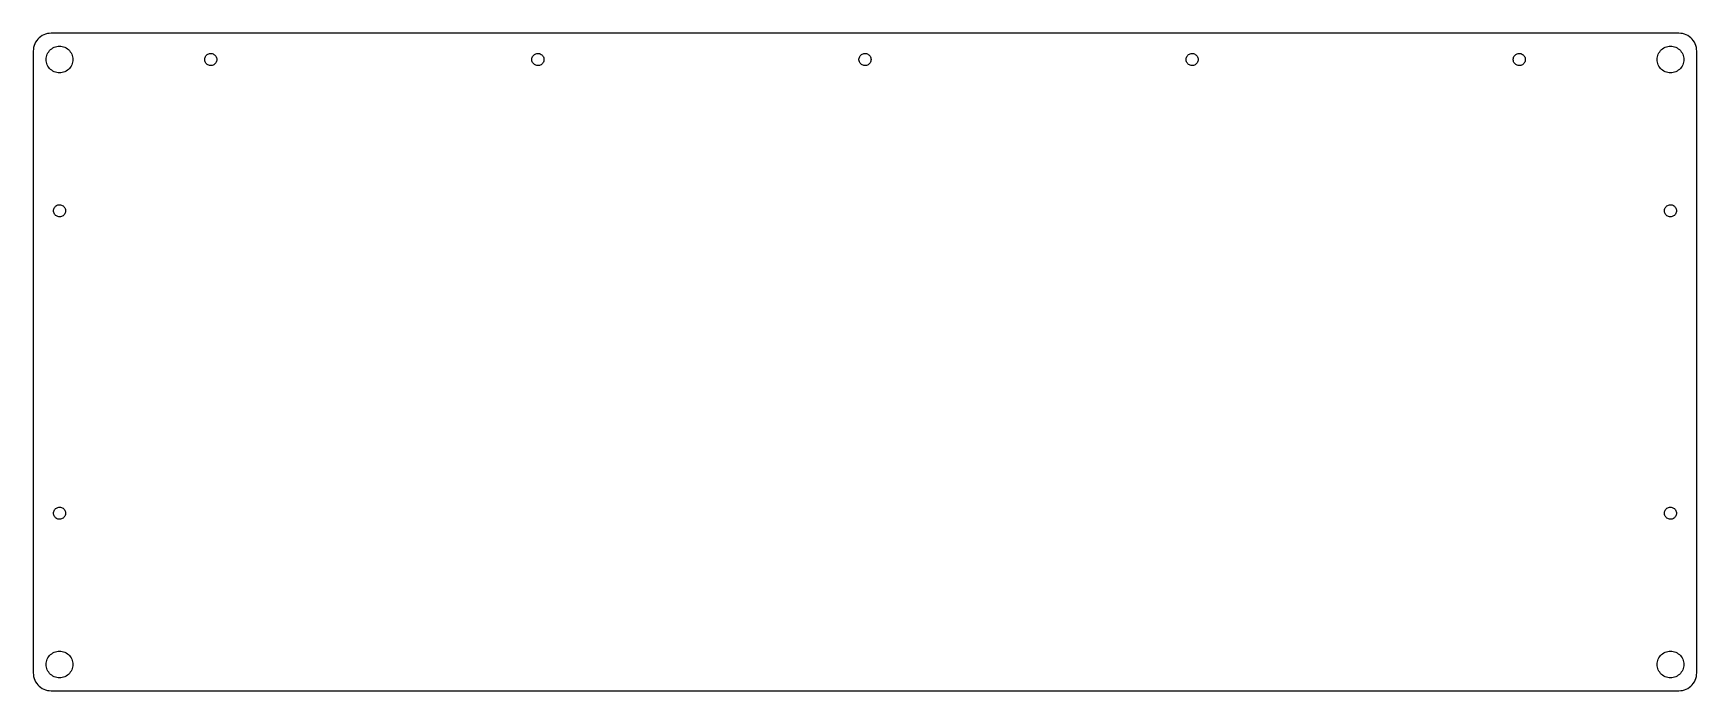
# Model space of a CAD drawing. Header units: metres. Extents: x -234 to 234, y -92 to 92.
import ezdxf

# ---------------------------------------------------------------- set-up
doc = ezdxf.new("R2010")
doc.units = ezdxf.units.M

msp = doc.modelspace()

# ---------------------------------------------------------------- linework, layer by layer
for p, q in [((-233.48, 88.9201), (-233.616, 88.4146)), ((-233.293, 89.4087), (-233.48, 88.9201)), ((-233.055, 89.875), (-233.293, 89.4087)), ((-232.77, 90.3139), (-233.055, 89.875)), ((-232.441, 90.7207), (-232.77, 90.3139)), ((-232.071, 91.0907), (-232.441, 90.7207)), ((-231.664, 91.4201), (-232.071, 91.0907)), ((-231.225, 91.7051), (-231.664, 91.4201)), ((-230.759, 91.9427), (-231.225, 91.7051)), ((-230.27, 92.1303), (-230.759, 91.9427)), ((-229.765, 92.2657), (-230.27, 92.1303)), ((-229.248, 92.3476), (-229.765, 92.2657)), ((-228.725, 92.375), (-229.248, 92.3476)), ((228.725, 92.375), (-228.725, 92.375)), ((229.248, 92.3476), (228.725, 92.375)), ((229.765, 92.2657), (229.248, 92.3476)), ((230.27, 92.1303), (229.765, 92.2657)), ((230.759, 91.9427), (230.27, 92.1303)), ((231.225, 91.7051), (230.759, 91.9427)), ((231.664, 91.4201), (231.225, 91.7051)), ((232.071, 91.0907), (231.664, 91.4201)), ((232.441, 90.7207), (232.071, 91.0907)), ((232.77, 90.3139), (232.441, 90.7207)), ((233.055, 89.875), (232.77, 90.3139)), ((233.293, 89.4087), (233.055, 89.875)), ((233.48, 88.9201), (233.293, 89.4087)), ((233.616, 88.4146), (233.48, 88.9201)), ((-233.698, 87.8976), (-233.725, 87.375)), ((-233.725, 87.375), (-233.725, -87.375)), ((-233.616, 88.4146), (-233.698, 87.8976)), ((-230.1, 85), (-230.079, 85.392)), ((-230.079, 84.608), (-230.1, 85)), ((-230.079, 85.392), (-230.018, 85.7797)), ((-230.018, 84.2203), (-230.079, 84.608)), ((-230.018, 85.7797), (-229.916, 86.1588)), ((-229.916, 83.8412), (-230.018, 84.2203)), ((-229.916, 86.1588), (-229.776, 86.5253)), ((-229.776, 86.5253), (-229.598, 86.875)), ((-229.598, 86.875), (-229.384, 87.2042)), ((-229.384, 87.2042), (-229.137, 87.5092)), ((-229.137, 87.5092), (-228.859, 87.7868)), ((-228.859, 87.7868), (-228.554, 88.0338)), ((-228.554, 88.0338), (-228.225, 88.2476)), ((-228.225, 88.2476), (-227.875, 88.4258)), ((-227.875, 88.4258), (-227.509, 88.5665)), ((-227.509, 88.5665), (-227.13, 88.668)), ((-227.13, 88.668), (-226.742, 88.7294)), ((-226.742, 88.7294), (-226.35, 88.75)), ((-226.35, 88.75), (-225.958, 88.7294)), ((-225.958, 88.7294), (-225.57, 88.668)), ((-225.57, 88.668), (-225.191, 88.5665)), ((-225.191, 88.5665), (-224.825, 88.4258)), ((-224.825, 88.4258), (-224.475, 88.2476)), ((-224.475, 88.2476), (-224.146, 88.0338)), ((-224.146, 88.0338), (-223.841, 87.7868)), ((-223.841, 87.7868), (-223.563, 87.5092)), ((-223.563, 87.5092), (-223.316, 87.2042)), ((-223.316, 87.2042), (-223.102, 86.875)), ((-223.102, 86.875), (-222.924, 86.5253)), ((-222.924, 86.5253), (-222.784, 86.1588)), ((-222.784, 86.1588), (-222.682, 85.7797)), ((-222.682, 84.2203), (-222.784, 83.8412)), ((-222.682, 85.7797), (-222.621, 85.392)), ((-222.621, 84.608), (-222.682, 84.2203)), ((-222.621, 85.392), (-222.6, 85)), ((-222.6, 85), (-222.621, 84.608)), ((-185.545, 85.1241), (-185.509, 85.3696)), ((-185.545, 84.8759), (-185.545, 85.1241)), ((-185.509, 84.6304), (-185.545, 84.8759)), ((-185.509, 85.3696), (-185.438, 85.6073)), ((-185.438, 84.3927), (-185.509, 84.6304)), ((-185.438, 85.6073), (-185.332, 85.832)), ((-185.332, 84.168), (-185.438, 84.3927)), ((-185.332, 85.832), (-185.196, 86.039)), ((-185.196, 83.961), (-185.332, 84.168)), ((-185.196, 86.039), (-185.03, 86.2238)), ((-185.03, 86.2238), (-184.839, 86.3826)), ((-184.839, 86.3826), (-184.627, 86.5119)), ((-184.627, 86.5119), (-184.399, 86.6089)), ((-184.399, 86.6089), (-184.159, 86.6717)), ((-184.159, 86.6717), (-183.912, 86.6989)), ((-183.912, 86.6989), (-183.664, 86.6898)), ((-183.664, 86.6898), (-183.42, 86.6447)), ((-183.42, 86.6447), (-183.185, 86.5646)), ((-183.185, 86.5646), (-182.964, 86.4511)), ((-182.964, 86.4511), (-182.763, 86.3067)), ((-182.763, 86.3067), (-182.584, 86.1344)), ((-182.584, 86.1344), (-182.432, 85.938)), ((-182.432, 85.938), (-182.311, 85.7216)), ((-182.311, 84.2784), (-182.432, 84.062)), ((-182.311, 85.7216), (-182.222, 85.4898)), ((-182.222, 84.5102), (-182.311, 84.2784)), ((-182.222, 85.4898), (-182.168, 85.2475)), ((-182.168, 84.7525), (-182.222, 84.5102)), ((-182.168, 85.2475), (-182.15, 85)), ((-182.15, 85), (-182.168, 84.7525)), ((-93.6205, 85.1241), (-93.5843, 85.3696)), ((-93.6205, 84.8759), (-93.6205, 85.1241)), ((-93.5843, 84.6304), (-93.6205, 84.8759)), ((-93.5843, 85.3696), (-93.5128, 85.6073)), ((-93.5128, 84.3927), (-93.5843, 84.6304)), ((-93.5128, 85.6073), (-93.4075, 85.832)), ((-93.4075, 84.168), (-93.5128, 84.3927)), ((-93.4075, 85.832), (-93.2705, 86.039)), ((-93.2705, 83.961), (-93.4075, 84.168)), ((-93.2705, 86.039), (-93.1049, 86.2238)), ((-93.1049, 86.2238), (-92.9142, 86.3826)), ((-92.9142, 86.3826), (-92.7023, 86.5119)), ((-92.7023, 86.5119), (-92.4739, 86.6089)), ((-92.4739, 86.6089), (-92.2338, 86.6717)), ((-92.2338, 86.6717), (-91.9871, 86.6989)), ((-91.9871, 86.6989), (-91.7391, 86.6898)), ((-91.7391, 86.6898), (-91.495, 86.6447)), ((-91.495, 86.6447), (-91.2601, 86.5646)), ((-91.2601, 86.5646), (-91.0394, 86.4511)), ((-91.0394, 86.4511), (-90.8376, 86.3067)), ((-90.8376, 86.3067), (-90.6589, 86.1344)), ((-90.6589, 86.1344), (-90.5072, 85.938)), ((-90.5072, 85.938), (-90.3857, 85.7216)), ((-90.3857, 84.2784), (-90.5072, 84.062)), ((-90.3857, 85.7216), (-90.2971, 85.4898)), ((-90.2971, 84.5102), (-90.3857, 84.2784)), ((-90.2971, 85.4898), (-90.2431, 85.2475)), ((-90.2431, 84.7525), (-90.2971, 84.5102)), ((-90.2431, 85.2475), (-90.225, 85)), ((-90.225, 85), (-90.2431, 84.7525)), ((-1.69545, 85.1241), (-1.65932, 85.3696)), ((-1.69545, 84.8759), (-1.69545, 85.1241)), ((-1.65932, 84.6304), (-1.69545, 84.8759)), ((-1.65932, 85.3696), (-1.58781, 85.6073)), ((-1.58781, 84.3927), (-1.65932, 84.6304)), ((-1.58781, 85.6073), (-1.48248, 85.832)), ((-1.48248, 84.168), (-1.58781, 84.3927)), ((-1.48248, 85.832), (-1.34554, 86.039)), ((-1.34554, 83.961), (-1.48248, 84.168)), ((-1.34554, 86.039), (-1.17992, 86.2238)), ((-1.17992, 86.2238), (-0.98915, 86.3826)), ((-0.98915, 86.3826), (-0.7773, 86.5119)), ((-0.7773, 86.5119), (-0.54889, 86.6089)), ((-0.54889, 86.6089), (-0.30878, 86.6717)), ((-0.30878, 86.6717), (-0.06207, 86.6989)), ((-0.06207, 86.6989), (0.18593, 86.6898)), ((0.18593, 86.6898), (0.42998, 86.6447)), ((0.42998, 86.6447), (0.66487, 86.5646)), ((0.66487, 86.5646), (0.88559, 86.4511)), ((0.88559, 86.4511), (1.08743, 86.3067)), ((1.08743, 86.3067), (1.2661, 86.1344)), ((1.2661, 86.1344), (1.41779, 85.938)), ((1.41779, 85.938), (1.53926, 85.7216)), ((1.53926, 84.2784), (1.41779, 84.062)), ((1.53926, 85.7216), (1.62791, 85.4898)), ((1.62791, 84.5102), (1.53926, 84.2784)), ((1.62791, 85.4898), (1.68187, 85.2475)), ((1.68187, 84.7525), (1.62791, 84.5102)), ((1.68187, 85.2475), (1.7, 85)), ((1.7, 85), (1.68187, 84.7525)), ((90.2295, 85.1241), (90.2657, 85.3696)), ((90.2295, 84.8759), (90.2295, 85.1241)), ((90.2657, 84.6304), (90.2295, 84.8759)), ((90.2657, 85.3696), (90.3372, 85.6073)), ((90.3372, 84.3927), (90.2657, 84.6304)), ((90.3372, 85.6073), (90.4425, 85.832)), ((90.4425, 84.168), (90.3372, 84.3927)), ((90.4425, 85.832), (90.5795, 86.039)), ((90.5795, 83.961), (90.4425, 84.168)), ((90.5795, 86.039), (90.7451, 86.2238)), ((90.7451, 86.2238), (90.9358, 86.3826)), ((90.9358, 86.3826), (91.1477, 86.5119)), ((91.1477, 86.5119), (91.3761, 86.6089)), ((91.3761, 86.6089), (91.6162, 86.6717)), ((91.6162, 86.6717), (91.8629, 86.6989)), ((91.8629, 86.6989), (92.1109, 86.6898)), ((92.1109, 86.6898), (92.355, 86.6447)), ((92.355, 86.6447), (92.5899, 86.5646)), ((92.5899, 86.5646), (92.8106, 86.4511)), ((92.8106, 86.4511), (93.0124, 86.3067)), ((93.0124, 86.3067), (93.1911, 86.1344)), ((93.1911, 86.1344), (93.3428, 85.938)), ((93.3428, 85.938), (93.4643, 85.7216)), ((93.4643, 84.2784), (93.3428, 84.062)), ((93.4643, 85.7216), (93.5529, 85.4898)), ((93.5529, 84.5102), (93.4643, 84.2784)), ((93.5529, 85.4898), (93.6069, 85.2475)), ((93.6069, 84.7525), (93.5529, 84.5102)), ((93.6069, 85.2475), (93.625, 85)), ((93.625, 85), (93.6069, 84.7525)), ((182.155, 85.1241), (182.191, 85.3696)), ((182.155, 84.8759), (182.155, 85.1241)), ((182.191, 84.6304), (182.155, 84.8759)), ((182.191, 85.3696), (182.262, 85.6073)), ((182.262, 84.3927), (182.191, 84.6304)), ((182.262, 85.6073), (182.368, 85.832)), ((182.368, 84.168), (182.262, 84.3927)), ((182.368, 85.832), (182.504, 86.039)), ((182.504, 83.961), (182.368, 84.168)), ((182.504, 86.039), (182.67, 86.2238)), ((182.67, 86.2238), (182.861, 86.3826)), ((182.861, 86.3826), (183.073, 86.5119)), ((183.073, 86.5119), (183.301, 86.6089)), ((183.301, 86.6089), (183.541, 86.6717)), ((183.541, 86.6717), (183.788, 86.6989)), ((183.788, 86.6989), (184.036, 86.6898)), ((184.036, 86.6898), (184.28, 86.6447)), ((184.28, 86.6447), (184.515, 86.5646)), ((184.515, 86.5646), (184.736, 86.4511)), ((184.736, 86.4511), (184.937, 86.3067)), ((184.937, 86.3067), (185.116, 86.1344)), ((185.116, 86.1344), (185.268, 85.938)), ((185.268, 85.938), (185.389, 85.7216)), ((185.389, 84.2784), (185.268, 84.062)), ((185.389, 85.7216), (185.478, 85.4898)), ((185.478, 84.5102), (185.389, 84.2784)), ((185.478, 85.4898), (185.532, 85.2475)), ((185.532, 84.7525), (185.478, 84.5102)), ((185.532, 85.2475), (185.55, 85)), ((185.55, 85), (185.532, 84.7525)), ((222.6, 85), (222.621, 85.392)), ((222.621, 84.608), (222.6, 85)), ((222.621, 85.392), (222.682, 85.7797)), ((222.682, 84.2203), (222.621, 84.608)), ((222.682, 85.7797), (222.784, 86.1588)), ((222.784, 83.8412), (222.682, 84.2203)), ((222.784, 86.1588), (222.924, 86.5253)), ((222.924, 86.5253), (223.102, 86.875)), ((223.102, 86.875), (223.316, 87.2042)), ((223.316, 87.2042), (223.563, 87.5092)), ((223.563, 87.5092), (223.841, 87.7868)), ((223.841, 87.7868), (224.146, 88.0338)), ((224.146, 88.0338), (224.475, 88.2476)), ((224.475, 88.2476), (224.825, 88.4258)), ((224.825, 88.4258), (225.191, 88.5665)), ((225.191, 88.5665), (225.57, 88.668)), ((225.57, 88.668), (225.958, 88.7294)), ((225.958, 88.7294), (226.35, 88.75)), ((226.35, 88.75), (226.742, 88.7294)), ((226.742, 88.7294), (227.13, 88.668)), ((227.13, 88.668), (227.509, 88.5665)), ((227.509, 88.5665), (227.875, 88.4258)), ((227.875, 88.4258), (228.225, 88.2476)), ((228.225, 88.2476), (228.554, 88.0338)), ((228.554, 88.0338), (228.859, 87.7868)), ((228.859, 87.7868), (229.137, 87.5092)), ((229.137, 87.5092), (229.384, 87.2042)), ((229.384, 87.2042), (229.598, 86.875)), ((229.598, 86.875), (229.776, 86.5253)), ((229.776, 86.5253), (229.916, 86.1588)), ((229.916, 86.1588), (230.018, 85.7797)), ((230.018, 84.2203), (229.916, 83.8412)), ((230.018, 85.7797), (230.079, 85.392)), ((230.079, 84.608), (230.018, 84.2203)), ((230.079, 85.392), (230.1, 85)), ((230.1, 85), (230.079, 84.608)), ((233.698, 87.8976), (233.616, 88.4146)), ((233.725, 87.375), (233.698, 87.8976)), ((233.725, -87.375), (233.725, 87.375)), ((-229.776, 83.4747), (-229.916, 83.8412)), ((-229.598, 83.125), (-229.776, 83.4747)), ((-229.384, 82.7958), (-229.598, 83.125)), ((-229.137, 82.4908), (-229.384, 82.7958)), ((-228.859, 82.2132), (-229.137, 82.4908)), ((-228.554, 81.9662), (-228.859, 82.2132)), ((-228.225, 81.7524), (-228.554, 81.9662)), ((-227.875, 81.5742), (-228.225, 81.7524)), ((-227.509, 81.4335), (-227.875, 81.5742)), ((-227.13, 81.3319), (-227.509, 81.4335)), ((-226.742, 81.2705), (-227.13, 81.3319)), ((-226.35, 81.25), (-226.742, 81.2705)), ((-225.958, 81.2705), (-226.35, 81.25)), ((-225.57, 81.3319), (-225.958, 81.2705)), ((-225.191, 81.4335), (-225.57, 81.3319)), ((-224.825, 81.5742), (-225.191, 81.4335)), ((-224.475, 81.7524), (-224.825, 81.5742)), ((-224.146, 81.9662), (-224.475, 81.7524)), ((-223.841, 82.2132), (-224.146, 81.9662)), ((-223.563, 82.4908), (-223.841, 82.2132)), ((-223.316, 82.7958), (-223.563, 82.4908)), ((-223.102, 83.125), (-223.316, 82.7958)), ((-222.924, 83.4747), (-223.102, 83.125)), ((-222.784, 83.8412), (-222.924, 83.4747)), ((-185.03, 83.7762), (-185.196, 83.961)), ((-184.839, 83.6174), (-185.03, 83.7762)), ((-184.627, 83.4881), (-184.839, 83.6174)), ((-184.399, 83.3911), (-184.627, 83.4881)), ((-184.159, 83.3283), (-184.399, 83.3911)), ((-183.912, 83.3011), (-184.159, 83.3283)), ((-183.664, 83.3102), (-183.912, 83.3011)), ((-183.42, 83.3553), (-183.664, 83.3102)), ((-183.185, 83.4354), (-183.42, 83.3553)), ((-182.964, 83.5489), (-183.185, 83.4354)), ((-182.763, 83.6933), (-182.964, 83.5489)), ((-182.584, 83.8656), (-182.763, 83.6933)), ((-182.432, 84.062), (-182.584, 83.8656)), ((-93.1049, 83.7762), (-93.2705, 83.961)), ((-92.9142, 83.6174), (-93.1049, 83.7762)), ((-92.7023, 83.4881), (-92.9142, 83.6174)), ((-92.4739, 83.3911), (-92.7023, 83.4881)), ((-92.2338, 83.3283), (-92.4739, 83.3911)), ((-91.9871, 83.3011), (-92.2338, 83.3283)), ((-91.7391, 83.3102), (-91.9871, 83.3011)), ((-91.495, 83.3553), (-91.7391, 83.3102)), ((-91.2601, 83.4354), (-91.495, 83.3553)), ((-91.0394, 83.5489), (-91.2601, 83.4354)), ((-90.8376, 83.6933), (-91.0394, 83.5489)), ((-90.6589, 83.8656), (-90.8376, 83.6933)), ((-90.5072, 84.062), (-90.6589, 83.8656)), ((-1.17992, 83.7762), (-1.34554, 83.961)), ((-0.98915, 83.6174), (-1.17992, 83.7762)), ((-0.7773, 83.4881), (-0.98915, 83.6174)), ((-0.54889, 83.3911), (-0.7773, 83.4881)), ((-0.30878, 83.3283), (-0.54889, 83.3911)), ((-0.06207, 83.3011), (-0.30878, 83.3283)), ((0.18593, 83.3102), (-0.06207, 83.3011)), ((0.42998, 83.3553), (0.18593, 83.3102)), ((0.66487, 83.4354), (0.42998, 83.3553)), ((0.88559, 83.5489), (0.66487, 83.4354)), ((1.08743, 83.6933), (0.88559, 83.5489)), ((1.2661, 83.8656), (1.08743, 83.6933)), ((1.41779, 84.062), (1.2661, 83.8656)), ((90.7451, 83.7762), (90.5795, 83.961)), ((90.9358, 83.6174), (90.7451, 83.7762)), ((91.1477, 83.4881), (90.9358, 83.6174)), ((91.3761, 83.3911), (91.1477, 83.4881)), ((91.6162, 83.3283), (91.3761, 83.3911)), ((91.8629, 83.3011), (91.6162, 83.3283)), ((92.1109, 83.3102), (91.8629, 83.3011)), ((92.355, 83.3553), (92.1109, 83.3102)), ((92.5899, 83.4354), (92.355, 83.3553)), ((92.8106, 83.5489), (92.5899, 83.4354)), ((93.0124, 83.6933), (92.8106, 83.5489)), ((93.1911, 83.8656), (93.0124, 83.6933)), ((93.3428, 84.062), (93.1911, 83.8656)), ((182.67, 83.7762), (182.504, 83.961)), ((182.861, 83.6174), (182.67, 83.7762)), ((183.073, 83.4881), (182.861, 83.6174)), ((183.301, 83.3911), (183.073, 83.4881)), ((183.541, 83.3283), (183.301, 83.3911)), ((183.788, 83.3011), (183.541, 83.3283)), ((184.036, 83.3102), (183.788, 83.3011)), ((184.28, 83.3553), (184.036, 83.3102)), ((184.515, 83.4354), (184.28, 83.3553)), ((184.736, 83.5489), (184.515, 83.4354)), ((184.937, 83.6933), (184.736, 83.5489)), ((185.116, 83.8656), (184.937, 83.6933)), ((185.268, 84.062), (185.116, 83.8656)), ((222.924, 83.4747), (222.784, 83.8412)), ((223.102, 83.125), (222.924, 83.4747)), ((223.316, 82.7958), (223.102, 83.125)), ((223.563, 82.4908), (223.316, 82.7958)), ((223.841, 82.2132), (223.563, 82.4908)), ((224.146, 81.9662), (223.841, 82.2132)), ((224.475, 81.7524), (224.146, 81.9662)), ((224.825, 81.5742), (224.475, 81.7524)), ((225.191, 81.4335), (224.825, 81.5742)), ((225.57, 81.3319), (225.191, 81.4335)), ((225.958, 81.2705), (225.57, 81.3319)), ((226.35, 81.25), (225.958, 81.2705)), ((226.742, 81.2705), (226.35, 81.25)), ((227.13, 81.3319), (226.742, 81.2705)), ((227.509, 81.4335), (227.13, 81.3319)), ((227.875, 81.5742), (227.509, 81.4335)), ((228.225, 81.7524), (227.875, 81.5742)), ((228.554, 81.9662), (228.225, 81.7524)), ((228.859, 82.2132), (228.554, 81.9662)), ((229.137, 82.4908), (228.859, 82.2132)), ((229.384, 82.7958), (229.137, 82.4908)), ((229.598, 83.125), (229.384, 82.7958)), ((229.776, 83.4747), (229.598, 83.125)), ((229.916, 83.8412), (229.776, 83.4747)), ((-228.05, 42.5), (-228.032, 42.7475)), ((-228.032, 42.2525), (-228.05, 42.5)), ((-228.032, 42.7475), (-227.978, 42.9898)), ((-227.978, 42.0102), (-228.032, 42.2525)), ((-227.978, 42.9898), (-227.889, 43.2216)), ((-227.889, 43.2216), (-227.768, 43.438)), ((-227.768, 43.438), (-227.616, 43.6344)), ((-227.616, 43.6344), (-227.437, 43.8067)), ((-227.437, 43.8067), (-227.236, 43.9511)), ((-227.236, 43.9511), (-227.015, 44.0646)), ((-227.015, 44.0646), (-226.78, 44.1447)), ((-226.78, 44.1447), (-226.536, 44.1898)), ((-226.536, 44.1898), (-226.288, 44.1989)), ((-226.288, 44.1989), (-226.041, 44.1717)), ((-226.041, 44.1717), (-225.801, 44.1089)), ((-225.801, 44.1089), (-225.573, 44.0119)), ((-225.573, 44.0119), (-225.361, 43.8826)), ((-225.361, 43.8826), (-225.17, 43.7238)), ((-225.17, 43.7238), (-225.004, 43.539)), ((-225.004, 43.539), (-224.868, 43.332)), ((-224.868, 43.332), (-224.762, 43.1073)), ((-224.762, 43.1073), (-224.691, 42.8696)), ((-224.691, 42.1304), (-224.762, 41.8927)), ((-224.691, 42.8696), (-224.655, 42.6241)), ((-224.655, 42.3759), (-224.691, 42.1304)), ((-224.655, 42.6241), (-224.655, 42.3759)), ((224.655, 42.6241), (224.691, 42.8696)), ((224.655, 42.3759), (224.655, 42.6241)), ((224.691, 42.1304), (224.655, 42.3759)), ((224.691, 42.8696), (224.762, 43.1073)), ((224.762, 41.8927), (224.691, 42.1304)), ((224.762, 43.1073), (224.868, 43.332)), ((224.868, 43.332), (225.004, 43.539)), ((225.004, 43.539), (225.17, 43.7238)), ((225.17, 43.7238), (225.361, 43.8826)), ((225.361, 43.8826), (225.573, 44.0119)), ((225.573, 44.0119), (225.801, 44.1089)), ((225.801, 44.1089), (226.041, 44.1717)), ((226.041, 44.1717), (226.288, 44.1989)), ((226.288, 44.1989), (226.536, 44.1898)), ((226.536, 44.1898), (226.78, 44.1447)), ((226.78, 44.1447), (227.015, 44.0646)), ((227.015, 44.0646), (227.236, 43.9511)), ((227.236, 43.9511), (227.437, 43.8067)), ((227.437, 43.8067), (227.616, 43.6344)), ((227.616, 43.6344), (227.768, 43.438)), ((227.768, 43.438), (227.889, 43.2216)), ((227.889, 43.2216), (227.978, 42.9898)), ((227.978, 42.9898), (228.032, 42.7475)), ((228.032, 42.2525), (227.978, 42.0102)), ((228.032, 42.7475), (228.05, 42.5)), ((228.05, 42.5), (228.032, 42.2525)), ((-227.889, 41.7784), (-227.978, 42.0102)), ((-227.768, 41.562), (-227.889, 41.7784)), ((-227.616, 41.3656), (-227.768, 41.562)), ((-227.437, 41.1933), (-227.616, 41.3656)), ((-227.236, 41.0489), (-227.437, 41.1933)), ((-227.015, 40.9354), (-227.236, 41.0489)), ((-226.78, 40.8553), (-227.015, 40.9354)), ((-226.536, 40.8102), (-226.78, 40.8553)), ((-226.288, 40.8011), (-226.536, 40.8102)), ((-226.041, 40.8283), (-226.288, 40.8011)), ((-225.801, 40.8911), (-226.041, 40.8283)), ((-225.573, 40.9881), (-225.801, 40.8911)), ((-225.361, 41.1174), (-225.573, 40.9881)), ((-225.17, 41.2762), (-225.361, 41.1174)), ((-225.004, 41.461), (-225.17, 41.2762)), ((-224.868, 41.668), (-225.004, 41.461)), ((-224.762, 41.8927), (-224.868, 41.668)), ((224.868, 41.668), (224.762, 41.8927)), ((225.004, 41.461), (224.868, 41.668)), ((225.17, 41.2762), (225.004, 41.461)), ((225.361, 41.1174), (225.17, 41.2762)), ((225.573, 40.9881), (225.361, 41.1174)), ((225.801, 40.8911), (225.573, 40.9881)), ((226.041, 40.8283), (225.801, 40.8911)), ((226.288, 40.8011), (226.041, 40.8283)), ((226.536, 40.8102), (226.288, 40.8011)), ((226.78, 40.8553), (226.536, 40.8102)), ((227.015, 40.9354), (226.78, 40.8553)), ((227.236, 41.0489), (227.015, 40.9354)), ((227.437, 41.1933), (227.236, 41.0489)), ((227.616, 41.3656), (227.437, 41.1933)), ((227.768, 41.562), (227.616, 41.3656)), ((227.889, 41.7784), (227.768, 41.562)), ((227.978, 42.0102), (227.889, 41.7784)), ((-228.032, -42.2525), (-227.978, -42.0102)), ((-227.978, -42.0102), (-227.889, -41.7784)), ((-227.889, -41.7784), (-227.768, -41.562)), ((-227.768, -41.562), (-227.616, -41.3656)), ((-227.616, -41.3656), (-227.437, -41.1933)), ((-227.437, -41.1933), (-227.236, -41.0489)), ((-227.236, -41.0489), (-227.015, -40.9354)), ((-227.015, -40.9354), (-226.78, -40.8553)), ((-226.78, -40.8553), (-226.536, -40.8102)), ((-226.536, -40.8102), (-226.288, -40.8011)), ((-226.288, -40.8011), (-226.041, -40.8283)), ((-226.041, -40.8283), (-225.801, -40.8911)), ((-225.801, -40.8911), (-225.573, -40.9881)), ((-225.573, -40.9881), (-225.361, -41.1174)), ((-225.361, -41.1174), (-225.17, -41.2762)), ((-225.17, -41.2762), (-225.004, -41.461)), ((-225.004, -41.461), (-224.868, -41.668)), ((-224.868, -41.668), (-224.762, -41.8927)), ((-224.762, -41.8927), (-224.691, -42.1304)), ((224.691, -42.1304), (224.762, -41.8927)), ((224.762, -41.8927), (224.868, -41.668)), ((224.868, -41.668), (225.004, -41.461)), ((225.004, -41.461), (225.17, -41.2762)), ((225.17, -41.2762), (225.361, -41.1174)), ((225.361, -41.1174), (225.573, -40.9881)), ((225.573, -40.9881), (225.801, -40.8911)), ((225.801, -40.8911), (226.041, -40.8283)), ((226.041, -40.8283), (226.288, -40.8011)), ((226.288, -40.8011), (226.536, -40.8102)), ((226.536, -40.8102), (226.78, -40.8553)), ((226.78, -40.8553), (227.015, -40.9354)), ((227.015, -40.9354), (227.236, -41.0489)), ((227.236, -41.0489), (227.437, -41.1933)), ((227.437, -41.1933), (227.616, -41.3656)), ((227.616, -41.3656), (227.768, -41.562)), ((227.768, -41.562), (227.889, -41.7784)), ((227.889, -41.7784), (227.978, -42.0102)), ((227.978, -42.0102), (228.032, -42.2525)), ((-228.05, -42.5), (-228.032, -42.2525)), ((-228.032, -42.7475), (-228.05, -42.5)), ((-227.978, -42.9898), (-228.032, -42.7475)), ((-227.889, -43.2216), (-227.978, -42.9898)), ((-227.768, -43.438), (-227.889, -43.2216)), ((-227.616, -43.6344), (-227.768, -43.438)), ((-227.437, -43.8067), (-227.616, -43.6344)), ((-227.236, -43.9511), (-227.437, -43.8067)), ((-227.015, -44.0646), (-227.236, -43.9511)), ((-226.78, -44.1447), (-227.015, -44.0646)), ((-226.536, -44.1898), (-226.78, -44.1447)), ((-226.288, -44.1989), (-226.536, -44.1898)), ((-226.041, -44.1717), (-226.288, -44.1989)), ((-225.801, -44.1089), (-226.041, -44.1717)), ((-225.573, -44.0119), (-225.801, -44.1089)), ((-225.361, -43.8826), (-225.573, -44.0119)), ((-225.17, -43.7238), (-225.361, -43.8826)), ((-225.004, -43.539), (-225.17, -43.7238)), ((-224.868, -43.332), (-225.004, -43.539)), ((-224.762, -43.1073), (-224.868, -43.332)), ((-224.691, -42.8696), (-224.762, -43.1073)), ((-224.691, -42.1304), (-224.655, -42.3759)), ((-224.655, -42.6241), (-224.691, -42.8696)), ((-224.655, -42.3759), (-224.655, -42.6241)), ((224.655, -42.3759), (224.691, -42.1304)), ((224.655, -42.6241), (224.655, -42.3759)), ((224.691, -42.8696), (224.655, -42.6241)), ((224.762, -43.1073), (224.691, -42.8696)), ((224.868, -43.332), (224.762, -43.1073)), ((225.004, -43.539), (224.868, -43.332)), ((225.17, -43.7238), (225.004, -43.539)), ((225.361, -43.8826), (225.17, -43.7238)), ((225.573, -44.0119), (225.361, -43.8826)), ((225.801, -44.1089), (225.573, -44.0119)), ((226.041, -44.1717), (225.801, -44.1089)), ((226.288, -44.1989), (226.041, -44.1717)), ((226.536, -44.1898), (226.288, -44.1989)), ((226.78, -44.1447), (226.536, -44.1898)), ((227.015, -44.0646), (226.78, -44.1447)), ((227.236, -43.9511), (227.015, -44.0646)), ((227.437, -43.8067), (227.236, -43.9511)), ((227.616, -43.6344), (227.437, -43.8067)), ((227.768, -43.438), (227.616, -43.6344)), ((227.889, -43.2216), (227.768, -43.438)), ((227.978, -42.9898), (227.889, -43.2216)), ((228.032, -42.7475), (227.978, -42.9898)), ((228.032, -42.2525), (228.05, -42.5)), ((228.05, -42.5), (228.032, -42.7475)), ((-230.018, -84.2203), (-229.916, -83.8412)), ((-229.916, -83.8412), (-229.776, -83.4747)), ((-229.776, -83.4747), (-229.598, -83.125)), ((-229.598, -83.125), (-229.384, -82.7958)), ((-229.384, -82.7958), (-229.137, -82.4908)), ((-229.137, -82.4908), (-228.859, -82.2132)), ((-228.859, -82.2132), (-228.554, -81.9662)), ((-228.554, -81.9662), (-228.225, -81.7524)), ((-228.225, -81.7524), (-227.875, -81.5742)), ((-227.875, -81.5742), (-227.509, -81.4335)), ((-227.509, -81.4335), (-227.13, -81.3319)), ((-227.13, -81.3319), (-226.742, -81.2705)), ((-226.742, -81.2705), (-226.35, -81.25)), ((-226.35, -81.25), (-225.958, -81.2705)), ((-225.958, -81.2705), (-225.57, -81.3319)), ((-225.57, -81.3319), (-225.191, -81.4335)), ((-225.191, -81.4335), (-224.825, -81.5742)), ((-224.825, -81.5742), (-224.475, -81.7524)), ((-224.475, -81.7524), (-224.146, -81.9662)), ((-224.146, -81.9662), (-223.841, -82.2132)), ((-223.841, -82.2132), (-223.563, -82.4908)), ((-223.563, -82.4908), (-223.316, -82.7958)), ((-223.316, -82.7958), (-223.102, -83.125)), ((-223.102, -83.125), (-222.924, -83.4747)), ((-222.924, -83.4747), (-222.784, -83.8412)), ((-222.784, -83.8412), (-222.682, -84.2203)), ((222.682, -84.2203), (222.784, -83.8412)), ((222.784, -83.8412), (222.924, -83.4747)), ((222.924, -83.4747), (223.102, -83.125)), ((223.102, -83.125), (223.316, -82.7958)), ((223.316, -82.7958), (223.563, -82.4908)), ((223.563, -82.4908), (223.841, -82.2132)), ((223.841, -82.2132), (224.146, -81.9662)), ((224.146, -81.9662), (224.475, -81.7524)), ((224.475, -81.7524), (224.825, -81.5742)), ((224.825, -81.5742), (225.191, -81.4335)), ((225.191, -81.4335), (225.57, -81.3319)), ((225.57, -81.3319), (225.958, -81.2705)), ((225.958, -81.2705), (226.35, -81.25)), ((226.35, -81.25), (226.742, -81.2705)), ((226.742, -81.2705), (227.13, -81.3319)), ((227.13, -81.3319), (227.509, -81.4335)), ((227.509, -81.4335), (227.875, -81.5742)), ((227.875, -81.5742), (228.225, -81.7524)), ((228.225, -81.7524), (228.554, -81.9662)), ((228.554, -81.9662), (228.859, -82.2132)), ((228.859, -82.2132), (229.137, -82.4908)), ((229.137, -82.4908), (229.384, -82.7958)), ((229.384, -82.7958), (229.598, -83.125)), ((229.598, -83.125), (229.776, -83.4747)), ((229.776, -83.4747), (229.916, -83.8412)), ((229.916, -83.8412), (230.018, -84.2203)), ((-233.725, -87.375), (-233.698, -87.8976)), ((-233.698, -87.8976), (-233.616, -88.4146)), ((-233.616, -88.4146), (-233.48, -88.9201)), ((-230.1, -85), (-230.079, -84.608)), ((-230.079, -85.392), (-230.1, -85)), ((-230.079, -84.608), (-230.018, -84.2203)), ((-230.018, -85.7797), (-230.079, -85.392)), ((-229.916, -86.1588), (-230.018, -85.7797)), ((-229.776, -86.5253), (-229.916, -86.1588)), ((-229.598, -86.875), (-229.776, -86.5253)), ((-229.384, -87.2042), (-229.598, -86.875)), ((-229.137, -87.5092), (-229.384, -87.2042)), ((-228.859, -87.7868), (-229.137, -87.5092)), ((-228.554, -88.0338), (-228.859, -87.7868)), ((-228.225, -88.2476), (-228.554, -88.0338)), ((-227.875, -88.4258), (-228.225, -88.2476)), ((-227.509, -88.5665), (-227.875, -88.4258)), ((-227.13, -88.668), (-227.509, -88.5665)), ((-226.742, -88.7294), (-227.13, -88.668)), ((-226.35, -88.75), (-226.742, -88.7294)), ((-225.958, -88.7294), (-226.35, -88.75)), ((-225.57, -88.668), (-225.958, -88.7294)), ((-225.191, -88.5665), (-225.57, -88.668)), ((-224.825, -88.4258), (-225.191, -88.5665)), ((-224.475, -88.2476), (-224.825, -88.4258)), ((-224.146, -88.0338), (-224.475, -88.2476)), ((-223.841, -87.7868), (-224.146, -88.0338)), ((-223.563, -87.5092), (-223.841, -87.7868)), ((-223.316, -87.2042), (-223.563, -87.5092)), ((-223.102, -86.875), (-223.316, -87.2042)), ((-222.924, -86.5253), (-223.102, -86.875)), ((-222.784, -86.1588), (-222.924, -86.5253)), ((-222.682, -85.7797), (-222.784, -86.1588)), ((-222.682, -84.2203), (-222.621, -84.608)), ((-222.621, -85.392), (-222.682, -85.7797)), ((-222.621, -84.608), (-222.6, -85)), ((-222.6, -85), (-222.621, -85.392)), ((222.6, -85), (222.621, -84.608)), ((222.621, -85.392), (222.6, -85)), ((222.621, -84.608), (222.682, -84.2203)), ((222.682, -85.7797), (222.621, -85.392)), ((222.784, -86.1588), (222.682, -85.7797)), ((222.924, -86.5253), (222.784, -86.1588)), ((223.102, -86.875), (222.924, -86.5253)), ((223.316, -87.2042), (223.102, -86.875)), ((223.563, -87.5092), (223.316, -87.2042)), ((223.841, -87.7868), (223.563, -87.5092)), ((224.146, -88.0338), (223.841, -87.7868)), ((224.475, -88.2476), (224.146, -88.0338)), ((224.825, -88.4258), (224.475, -88.2476)), ((225.191, -88.5665), (224.825, -88.4258)), ((225.57, -88.668), (225.191, -88.5665)), ((225.958, -88.7294), (225.57, -88.668)), ((226.35, -88.75), (225.958, -88.7294)), ((226.742, -88.7294), (226.35, -88.75)), ((227.13, -88.668), (226.742, -88.7294)), ((227.509, -88.5665), (227.13, -88.668)), ((227.875, -88.4258), (227.509, -88.5665)), ((228.225, -88.2476), (227.875, -88.4258)), ((228.554, -88.0338), (228.225, -88.2476)), ((228.859, -87.7868), (228.554, -88.0338)), ((229.137, -87.5092), (228.859, -87.7868)), ((229.384, -87.2042), (229.137, -87.5092)), ((229.598, -86.875), (229.384, -87.2042)), ((229.776, -86.5253), (229.598, -86.875)), ((229.916, -86.1588), (229.776, -86.5253)), ((230.018, -85.7797), (229.916, -86.1588)), ((230.018, -84.2203), (230.079, -84.608)), ((230.079, -85.392), (230.018, -85.7797)), ((230.079, -84.608), (230.1, -85)), ((230.1, -85), (230.079, -85.392)), ((233.48, -88.9201), (233.616, -88.4146)), ((233.616, -88.4146), (233.698, -87.8976)), ((233.698, -87.8976), (233.725, -87.375)), ((-233.48, -88.9201), (-233.293, -89.4087)), ((-233.293, -89.4087), (-233.055, -89.875)), ((-233.055, -89.875), (-232.77, -90.3139)), ((-232.77, -90.3139), (-232.441, -90.7207)), ((-232.441, -90.7207), (-232.071, -91.0907)), ((-232.071, -91.0907), (-231.664, -91.4201)), ((-231.664, -91.4201), (-231.225, -91.7051)), ((-231.225, -91.7051), (-230.759, -91.9427)), ((-230.759, -91.9427), (-230.27, -92.1303)), ((-230.27, -92.1303), (-229.765, -92.2657)), ((-229.765, -92.2657), (-229.248, -92.3476)), ((-229.248, -92.3476), (-228.725, -92.375)), ((-228.725, -92.375), (228.725, -92.375)), ((228.725, -92.375), (229.248, -92.3476)), ((229.248, -92.3476), (229.765, -92.2657)), ((229.765, -92.2657), (230.27, -92.1303)), ((230.27, -92.1303), (230.759, -91.9427)), ((230.759, -91.9427), (231.225, -91.7051)), ((231.225, -91.7051), (231.664, -91.4201)), ((231.664, -91.4201), (232.071, -91.0907)), ((232.071, -91.0907), (232.441, -90.7207)), ((232.441, -90.7207), (232.77, -90.3139)), ((232.77, -90.3139), (233.055, -89.875)), ((233.055, -89.875), (233.293, -89.4087)), ((233.293, -89.4087), (233.48, -88.9201))]:
    msp.add_line(p, q)

doc.saveas('drawing.dxf')
